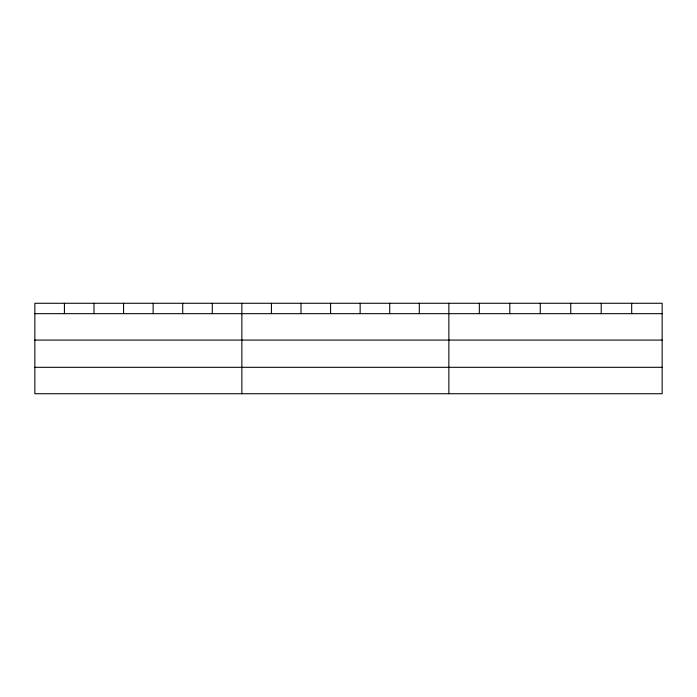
<?xml version="1.0" encoding="UTF-8"?>
<svg xmlns="http://www.w3.org/2000/svg" width="697" height="697" viewBox="0 0 697 697"><rect width="100%" height="100%" fill="white"/><g stroke="black" fill="none" stroke-linecap="round" stroke-linejoin="round"><path stroke-width="1.05" d="M662.15 340.084L662.15 303.273L34.85 303.273L34.85 393.727L662.15 393.727L662.15 340.084L34.85 340.084M34.85 313.667L662.15 313.667M34.85 367.31L662.15 367.31M631.682 303.273L631.682 313.667M601.215 303.273L601.215 313.667M570.747 303.273L570.747 313.667M540.271 303.273L540.271 313.667M509.803 303.273L509.803 313.667M479.336 303.273L479.336 313.667M448.868 303.273L448.868 393.727M419.298 303.273L419.298 313.667M389.719 303.273L389.719 313.667M360.149 303.273L360.149 313.667M330.578 303.273L330.578 313.667M301.008 303.273L301.008 313.667M271.429 303.273L271.429 313.667M241.859 303.273L241.859 393.727M212.289 303.273L212.289 313.667M182.71 303.273L182.71 313.667M153.14 303.273L153.14 313.667M123.569 303.273L123.569 313.667M93.999 303.273L93.999 313.667M64.42 303.273L64.42 313.667"/></g></svg>
